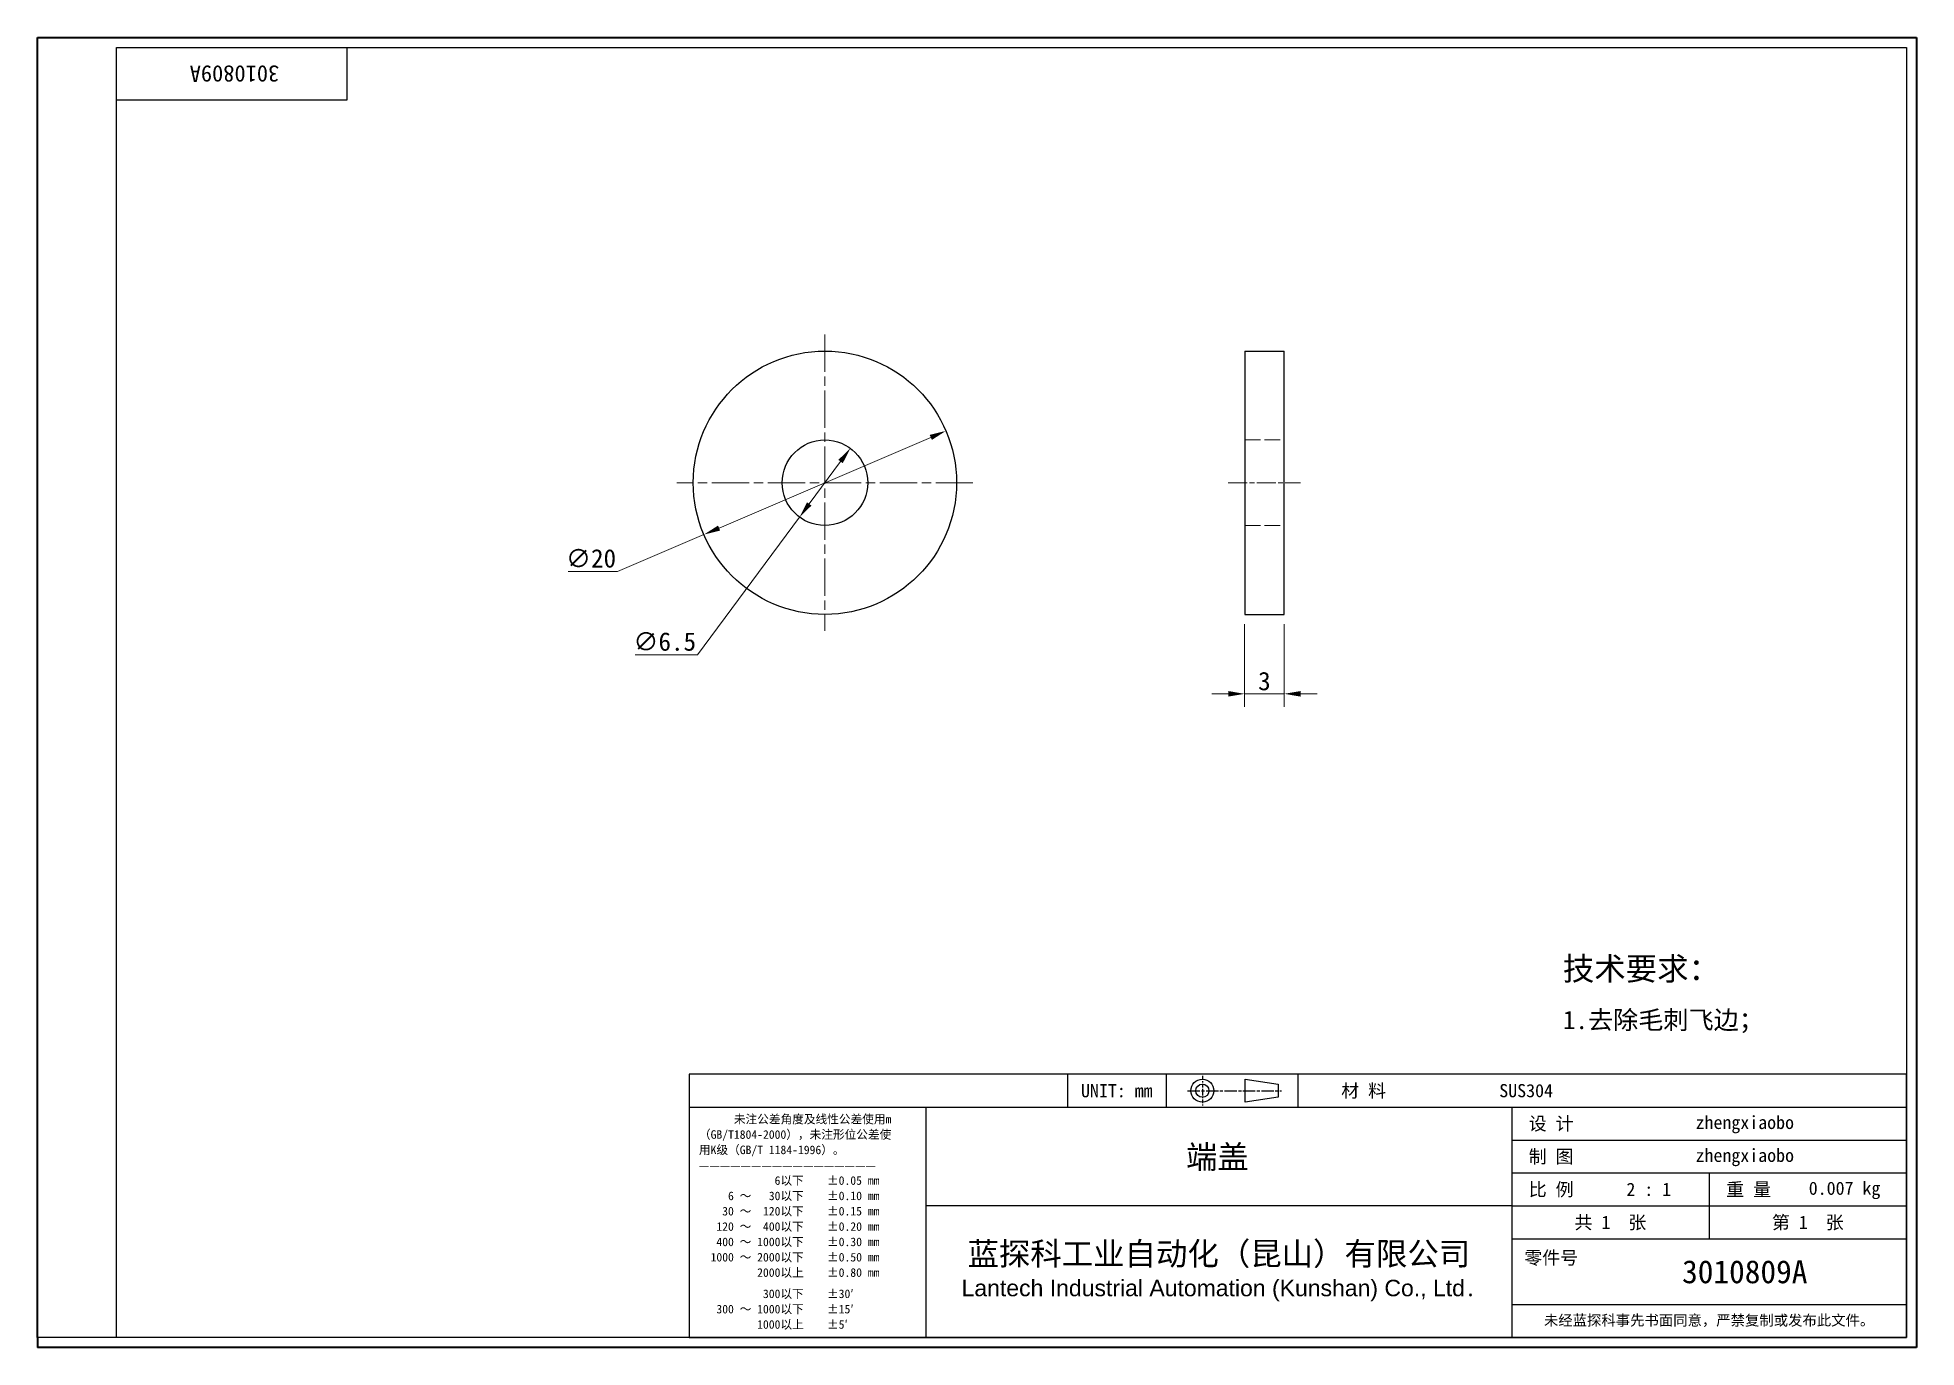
# Model space of a CAD drawing. Header units: millimetres. Extents: x 3 to 146, y 3 to 102.
import ezdxf
from ezdxf.enums import TextEntityAlignment as Align

# ---------------------------------------------------------------- set-up
doc = ezdxf.new("R2010")
doc.units = ezdxf.units.MM
doc.header["$LTSCALE"] = 0.5
doc.linetypes.add('CHAIN', pattern=[0.3543, 0.2362, -0.0295, 0.0591, -0.0295])
doc.linetypes.add('DASHED', pattern=[0.2067, 0.1654, -0.0413])
for name, color, linetype, lineweight in [('1', 7, 'Continuous', 18), ('可见 (ISO)', 7, 'Continuous', 25), ('图框 (ISO)', 7, 'Continuous', 35), ('标题 (ISO)', 7, 'Continuous', 25)]:
    doc.layers.add(name, color=color, linetype=linetype, lineweight=lineweight)
for name, color, linetype, lineweight, true_color in [('中心标记 (ISO)', 1, 'CHAIN', 18, 0xff0000), ('中心线 (ISO)', 1, 'CHAIN', 18, 0xff0000), ('尺寸 (ISO)', 7, 'Continuous', 18, 0x008000), ('符号 (ISO)', 7, 'Continuous', 18, 0x008000), ('隐藏 (ISO)', 5, 'DASHED', 18, 0x0000ff)]:
    doc.layers.add(name, color=color, linetype=linetype, lineweight=lineweight, true_color=true_color)
doc.styles.add('文本样式164', font='SimSun.ttf')
doc.styles.add('文本样式165', font='SimSun.ttf')
doc.styles.add('文本样式74', font='SimSun.ttf')
doc.styles.add('最新国标', font='simfang.ttf')
doc.styles.add('注释文本 (ISO)', font='simfang.ttf')
doc.dimstyles.new('默认 (GB)', dxfattribs={"dimscale": 0.5, "dimtxt": 2.8, "dimasz": 2.5, "dimexe": 2, "dimexo": 1.5, "dimgap": 0.5, "dimtad": 1, "dimtoh": 1, "dimdsep": 46, "dimtxsty": '最新国标', "dimcen": 0.09, "dimdle": 10, "dimclrd": 256, "dimclre": 256, "dimclrt": 256, "dimaunit": 1, "dimadec": 3, "dimazin": 2, "dimtfac": 0.535714, "dimtmove": 0, "dimatfit": 3, "dimfxl": 0, "dimtolj": 1, "dimtzin": 0, "dimlwd": -1, "dimlwe": -1, "dimarcsym": 0})

# ---------------------------------------------------------------- blocks, each defined once
blk = doc.blocks.new('图框 最新国标')
at = {"layer": '图框 (ISO)'}
for p, q in [((6, 7), (6, 204.5)), ((6, 204.5), (291.5, 204.5)), ((291.5, 204.5), (291.5, 5.5)), ((6, 7), (6, 5.5)), ((6, 7), (6, 5.5)), ((291.5, 5.5), (6, 5.5))]:
    blk.add_line(p, q, dxfattribs=at)
at = {"layer": '图框 (ISO)', "color": 7, "linetype": 'Continuous', "lineweight": 25}
for p, q in [((18, 203), (290, 203)), ((18, 7), (18, 203)), ((18, 203), (290, 203)), ((53, 203), (53, 195)), ((290, 203), (290, 7)), ((290, 203), (290, 7)), ((53, 195), (18, 195)), ((290, 7), (6, 7)), ((290, 7), (18, 7))]:
    blk.add_line(p, q, dxfattribs=at)
at = {"layer": '图框 (ISO)', "style": '文本样式74'}
blk.add_attdef('零件代号_001', (42.72, 200.25), '', height=2.5, rotation=180, dxfattribs=at)
blk = doc.blocks.new('标题栏 最新国标')
at = {"layer": '标题 (ISO)'}
for p, q in [((381.98, -183.84), (196.98, -183.84)), ((196.98, -183.84), (196.98, -223.84)), ((254.48, -183.84), (254.48, -188.84)), ((269.48, -183.84), (269.48, -188.84)), ((281.48, -188.09), (281.48, -184.59)), ((281.48, -184.59), (286.48, -185.34)), ((286.48, -185.34), (286.48, -187.34)), ((289.48, -183.84), (289.48, -188.84)), ((381.98, -223.84), (381.98, -183.84)), ((383.48, -183.84), (383.48, -225.34)), ((286.48, -187.34), (281.48, -188.09)), ((196.98, -188.84), (381.98, -188.84)), ((232.98, -188.84), (232.98, -223.84)), ((321.98, -188.84), (321.98, -223.84)), ((321.98, -193.84), (381.98, -193.84)), ((321.98, -198.84), (381.98, -198.84)), ((351.98, -198.84), (351.98, -208.84)), ((321.98, -203.84), (232.98, -203.84)), ((321.98, -203.84), (381.98, -203.84)), ((321.98, -208.84), (381.98, -208.84)), ((321.98, -218.84), (381.98, -218.84)), ((196.98, -223.84), (381.98, -223.84)), ((383.48, -225.34), (196.98, -225.34))]:
    blk.add_line(p, q, dxfattribs=at)
at = {"layer": '标题 (ISO)', "linetype": 'CHAIN', "ltscale": 5.000333}
blk.add_line((274.98, -184.09), (274.98, -188.59), dxfattribs=at)
at = {"layer": '标题 (ISO)', "linetype": 'CHAIN', "ltscale": 15.834605}
blk.add_line((272.73, -186.34), (286.98, -186.34), dxfattribs=at)
at = {"layer": '标题 (ISO)'}
for radius in [1.75, 1]:
    blk.add_circle((274.98, -186.34), radius, dxfattribs=at)
at = {"layer": '1', "style": '文本样式164'}
for s, p in [('UNIT: mm', (261.98, -186.34)), ('材 料', (299.48, -186.34)), ('设 计', (327.98, -191.34)), ('制 图', (327.98, -196.34)), ('比 例', (327.98, -201.34)), ('重 量', (357.98, -201.34)), ('共 1  张', (336.98, -206.34)), ('第 1  张', (366.98, -206.34))]:
    blk.add_text(s, height=2, dxfattribs=at).set_placement(p, align=Align.MIDDLE_CENTER)
at = {"layer": '标题 (ISO)', "char_height": 2, "style": '注释文本 (ISO)'}
for s, insert, attachment_point, line_spacing_factor in [('{\\fSimSun|b0|i0|c134|p2;\\H0.65x;      未注公差角度及线性公差使用m\\P（GB/T1804-2000），未注形位公差使\\P用K级（GB/T 1184-1996）。\\P—————————————————\\P             6以下    ±0.05 mm\\P     6 ～   30以下    ±0.10 mm\\P    30 ～  120以下    ±0.15 mm\\P   120 ～  400以下    ±0.20 mm\\P   400 ～ 1000以下    ±0.30 mm\\P  1000 ～ 2000以下    ±0.50 mm\\P          2000以上    ±0.80 mm\\P\\H0.38462x;\\P\\H2.6x;           300以下    ±30′\\P   300 ～ 1000以下    ±15′\\P          1000以上    ±5′}', (198.48, -206.34), 4, 1.075116), ('{\\fMicrosoft YaHei|b0|i0|c134|p34;\\H1.75x;蓝探科工业自动化（昆山）有限公司\\P\\fArial|b0|i0|c0|p34;\\H0.71429x;Lantech Industrial Automation (Kunshan) Co., Ltd\\fFangSong|b0|i0|c134|p49;.\\H1.15195x; }', (277.48, -213.84), 5, 0.978695)]:
    blk.add_mtext(s, dxfattribs=dict(at, insert=insert, attachment_point=attachment_point, line_spacing_factor=line_spacing_factor))
at = {"layer": '标题 (ISO)', "attachment_point": 5, "style": '注释文本 (ISO)'}
for s, insert, char_height in [('\\fFangSong|b0|i0;零件号', (327.98, -211.84), 2), ('\\fSimSun|b0|i0;{\\H1.6000;未经蓝探科事先书面同意，严禁复制或发布此文件。}', (351.98, -221.34), 1.6)]:
    blk.add_mtext(s, dxfattribs=dict(at, insert=insert, char_height=char_height))
at = {"layer": '标题 (ISO)'}
for tag, p, height, style in [('材料_001', (320.09, -187.33), 2, '注释文本 (ISO)'), ('设计人_001', (349.92, -192.16), 2, '注释文本 (ISO)'), ('库存编号_001', (272.49, -198.14), 3.5, '文本样式165'), ('设计人_001', (349.92, -197.16), 2, '注释文本 (ISO)'), ('视图比例_001', (339.41, -202.33), 2, '注释文本 (ISO)'), ('质量\\P3;_001', (367.12, -202.16), 2, '注释文本 (ISO)'), ('零件代号_001', (347.87, -215.59), 3.5, '文本样式165')]:
    blk.add_attdef(tag, p, '', height=height, dxfattribs=dict(at, style=style))
blk = doc.blocks.new('*D5')
at = {"layer": 'Defpoints', "color": 0, "transparency": 16777216}
for p in [(72.01, 72.37), (53.63, 64.5)]:
    blk.add_point(p, dxfattribs=at)
at = {"layer": '尺寸 (ISO)', "color": 116, "true_color": 0x00803f, "transparency": 16777216}
for p, q in [((70.86, 71.88), (54.78, 64.99)), ((53.63, 64.5), (47.05, 61.68)), ((47.05, 61.68), (43.31, 61.68))]:
    blk.add_line(p, q, dxfattribs=at)
for points in [[(70.78, 72.07), (70.95, 71.69), (72.01, 72.37)], [(54.7, 65.18), (54.86, 64.8), (53.63, 64.5)]]:
    blk.add_solid(points, dxfattribs=at)
at = {"layer": '尺寸 (ISO)', "transparency": 16777216, "insert": (45.05, 62.68), "char_height": 1.4, "attachment_point": 5, "style": '最新国标'}
blk.add_mtext('\\A1;∅20', dxfattribs=at)
blk = doc.blocks.new('*D6')
at = {"layer": 'Defpoints', "color": 0, "transparency": 16777216}
for p in [(64.75, 71.05), (60.89, 65.82)]:
    blk.add_point(p, dxfattribs=at)
at = {"layer": '尺寸 (ISO)', "color": 116, "true_color": 0x00803f, "transparency": 16777216}
for p, q in [((64.01, 70.04), (61.63, 66.83)), ((60.89, 65.82), (53.14, 55.36)), ((53.14, 55.36), (48.4, 55.36))]:
    blk.add_line(p, q, dxfattribs=at)
for points in [[(63.84, 70.17), (64.18, 69.92), (64.75, 71.05)], [(61.46, 66.95), (61.8, 66.7), (60.89, 65.82)]]:
    blk.add_solid(points, dxfattribs=at)
at = {"layer": '尺寸 (ISO)', "transparency": 16777216, "insert": (50.65, 56.36), "char_height": 1.4, "attachment_point": 5, "style": '最新国标'}
blk.add_mtext('\\A1;∅6.5', dxfattribs=at)
blk = doc.blocks.new('*D7')
at = {"layer": 'Defpoints', "color": 0, "transparency": 16777216}
for p in [(94.71, 58.43), (97.71, 58.43), (94.71, 52.4)]:
    blk.add_point(p, dxfattribs=at)
at = {"layer": '尺寸 (ISO)', "color": 116, "true_color": 0x00803f, "transparency": 16777216}
for p, q in [((94.71, 57.68), (94.71, 51.4)), ((97.71, 57.68), (97.71, 51.4)), ((93.46, 52.4), (92.21, 52.4)), ((94.71, 52.4), (95.96, 52.4)), ((96.46, 52.4), (95.96, 52.4)), ((97.71, 52.4), (96.46, 52.4)), ((98.96, 52.4), (100.21, 52.4))]:
    blk.add_line(p, q, dxfattribs=at)
for points in [[(93.46, 52.61), (93.46, 52.19), (94.71, 52.4)], [(98.96, 52.61), (98.96, 52.19), (97.71, 52.4)]]:
    blk.add_solid(points, dxfattribs=at)
at = {"layer": '尺寸 (ISO)', "transparency": 16777216, "insert": (96.21, 53.36), "char_height": 1.4, "attachment_point": 5, "style": '最新国标'}
blk.add_mtext('\\A1;3', dxfattribs=at)

msp = doc.modelspace()

# ---------------------------------------------------------------- linework, layer by layer
at = {"layer": '中心标记 (ISO)', "ltscale": 23.990969}
for p, q in [((62.8207, 79.6838), (62.8207, 57.1838)), ((74.0707, 68.4338), (51.5707, 68.4338))]:
    msp.add_line(p, q, dxfattribs=at)
at = {"layer": '中心线 (ISO)', "ltscale": 12.223182}
msp.add_line((93.4637, 68.4338), (98.9637, 68.4338), dxfattribs=at)
at = {"layer": '可见 (ISO)'}
for p, q in [((94.7137, 78.4338), (94.7137, 58.4338)), ((94.7137, 78.4338), (97.7137, 78.4338)), ((97.7137, 58.4338), (97.7137, 78.4338)), ((94.7137, 58.4338), (97.7137, 58.4338))]:
    msp.add_line(p, q, dxfattribs=at)
for radius in [10, 3.25]:
    msp.add_circle((62.8207, 68.4338), radius, dxfattribs=at)
at = {"layer": '隐藏 (ISO)', "ltscale": 14.513788}
for p, q in [((94.7137, 71.6838), (97.7137, 71.6838)), ((94.7137, 65.1838), (97.7137, 65.1838))]:
    msp.add_line(p, q, dxfattribs=at)

# ---------------------------------------------------------------- block references
at = {"xscale": 0.5, "yscale": 0.5, "zscale": 0.5}
msp.add_blockref('图框 最新国标', (0, 0), dxfattribs=at).add_auto_attribs({'零件代号_001': '3010809A'})
ref = msp.add_blockref('标题栏 最新国标', (-45.9913, 115.4221), dxfattribs=dict(xscale=0.5, yscale=0.5, zscale=0.5))
ref.add_attrib('零件代号_001', '3010809A', (127.9455, 7.625), dxfattribs={"layer": '标题 (ISO)', "height": 1.75, "style": '文本样式165'})
ref.add_attrib('库存编号_001', '端盖', (90.2521, 16.3506), dxfattribs={"layer": '标题 (ISO)', "height": 1.75, "style": '文本样式165'})
ref.add_attrib('质量\\P3;_001', '0.007 kg', (137.5686, 14.3414), dxfattribs={"layer": '标题 (ISO)', "height": 1, "style": '注释文本 (ISO)'})
ref.add_attrib('视图比例_001', '2 : 1', (123.7143, 14.2586), dxfattribs={"layer": '标题 (ISO)', "height": 1, "style": '注释文本 (ISO)'})
ref.add_attrib('设计人_001', 'zhengxiaobo', (128.9686, 19.3414), dxfattribs={"layer": '标题 (ISO)', "height": 1, "style": '注释文本 (ISO)'})
ref.add_attrib('设计人_001', 'zhengxiaobo', (128.9686, 16.8414), dxfattribs={"layer": '标题 (ISO)', "height": 1, "style": '注释文本 (ISO)'})
ref.add_attrib('材料_001', 'SUS304', (114.0557, 21.7557), dxfattribs={"layer": '标题 (ISO)', "height": 1, "style": '注释文本 (ISO)'})

# ---------------------------------------------------------------- texts
at = {"layer": '符号 (ISO)', "insert": (118.8903, 29.5063), "char_height": 1, "width": 16.767251, "attachment_point": 4, "line_spacing_factor": 1.393818, "style": '注释文本 (ISO)'}
msp.add_mtext('{\\H1.75x;技术要求：\\P\\H0.8x;1.去除毛刺飞边；\\P}', dxfattribs=at)

# ---------------------------------------------------------------- dimensions: what is measured, and where the dimension line sits
at = {"layer": '尺寸 (ISO)', "color": 116, "true_color": 0x00803f}
for p1, p2, picture, middle in [((72.0129, 72.3712), (53.6285, 64.4964), '*D5', (45.0525, 61.6771)), ((64.7544, 71.0459), (60.887, 65.8216), '*D6', (50.6466, 55.3573))]:
    dim = msp.add_diameter_dim_2p(p1=p1, p2=p2, dimstyle='默认 (GB)', override={"dimgap": 0.5, "dimtih": 1, "dimdec": 2, "dimlfac": 1, "dimtol": 0, "dimlim": 0, "dimtp": 0, "dimtm": 0, "dimtdec": 2, "dimatfit": 2}, dxfattribs=at)
    dim.commit()
    dim.dimension.update_dxf_attribs({"geometry": picture, "text_midpoint": middle, "dimtype": 163})
dim = msp.add_linear_dim(base=(94.7137, 52.3992), p1=(97.7137, 58.4338), p2=(94.7137, 58.4338), angle=180, dimstyle='默认 (GB)', override={"dimgap": 0.5, "dimtoh": 0, "dimdec": 2, "dimtol": 0, "dimlim": 0, "dimtp": 0, "dimtm": 0, "dimtdec": 2, "dimtofl": 0}, dxfattribs=at)
dim.commit()
dim.dimension.update_dxf_attribs({"geometry": '*D7', "text_midpoint": (96.2137, 52.3992), "dimtype": 160})

doc.saveas('drawing.dxf')
